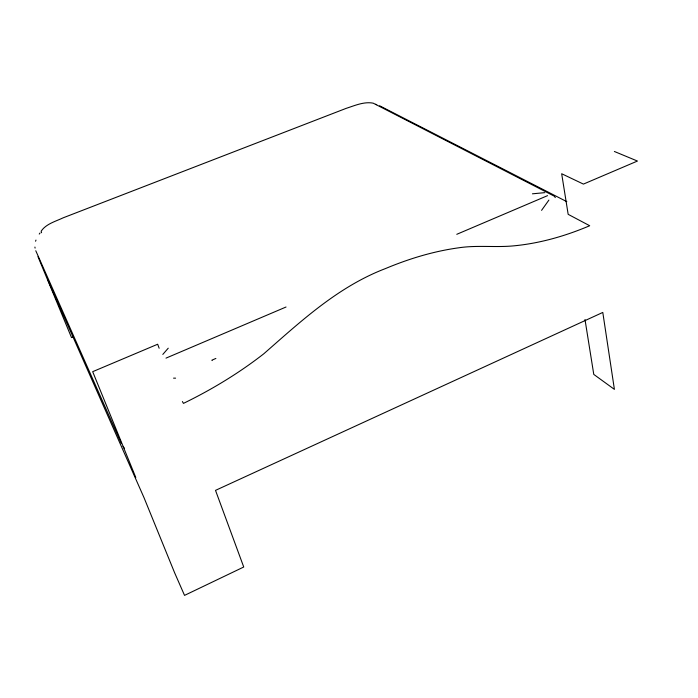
<?xml version="1.0" encoding="UTF-8"?>
<svg xmlns="http://www.w3.org/2000/svg" width="698" height="698" viewBox="0 0 698 698"><rect width="100%" height="100%" fill="white"/><g stroke="black" fill="none" stroke-linecap="round" stroke-linejoin="round"><path stroke-width="1.05" d="M35.563 241.229L35.982 240.077M541.578 210.351L548.898 200.082M39.245 234.066L40.074 232.949M162.809 354.427L168.244 348.189M215.883 358.449L211.887 360.168L212.07 360.578M166.002 358.126L286.032 307.015M456.771 234.31L547.555 195.649M73.534 336.768L71.519 337.596L37.98 256.672M532.434 193.817L544.763 192.648M173.549 378.15L175.582 378.159M375.568 104.264L376.711 104.665M614.38 151.483L637.449 161.046L583.423 184.098L561.672 173.732L568.163 214.338L589.705 225.733C565.668 235.933 540.252 243.288 514.199 245.809C495.798 247.65 477.266 245.007 458.918 247.773C433.615 251.236 409.028 258.705 385.514 268.556C338.094 286.686 301.248 320.984 263.809 353.773C238.934 373.168 211.808 389.58 183.461 403.383L182.387 401.542M379.616 105.773L566.802 201.652M123.101 446.406L124.392 448.299M35.781 250.748L121.26 443.274M48.11 280.631L144.041 497.735L174.622 572.779L184.534 595.385L243.733 567.012L215.508 490.371L602.793 312.434L614.406 389.379L593.771 374.398L584.994 319.501M135.787 477.484L92.677 371.676L157.669 344.236L159.153 348.241M41.575 232.731L41.165 231.178C46.016 223.892 55.613 221.414 63.186 217.811L346.182 108.356C354.785 105.599 364.042 101.385 373.212 103.173L554.325 196.182L555.294 197.578M34.917 247.057L35.083 248.104"/></g></svg>
